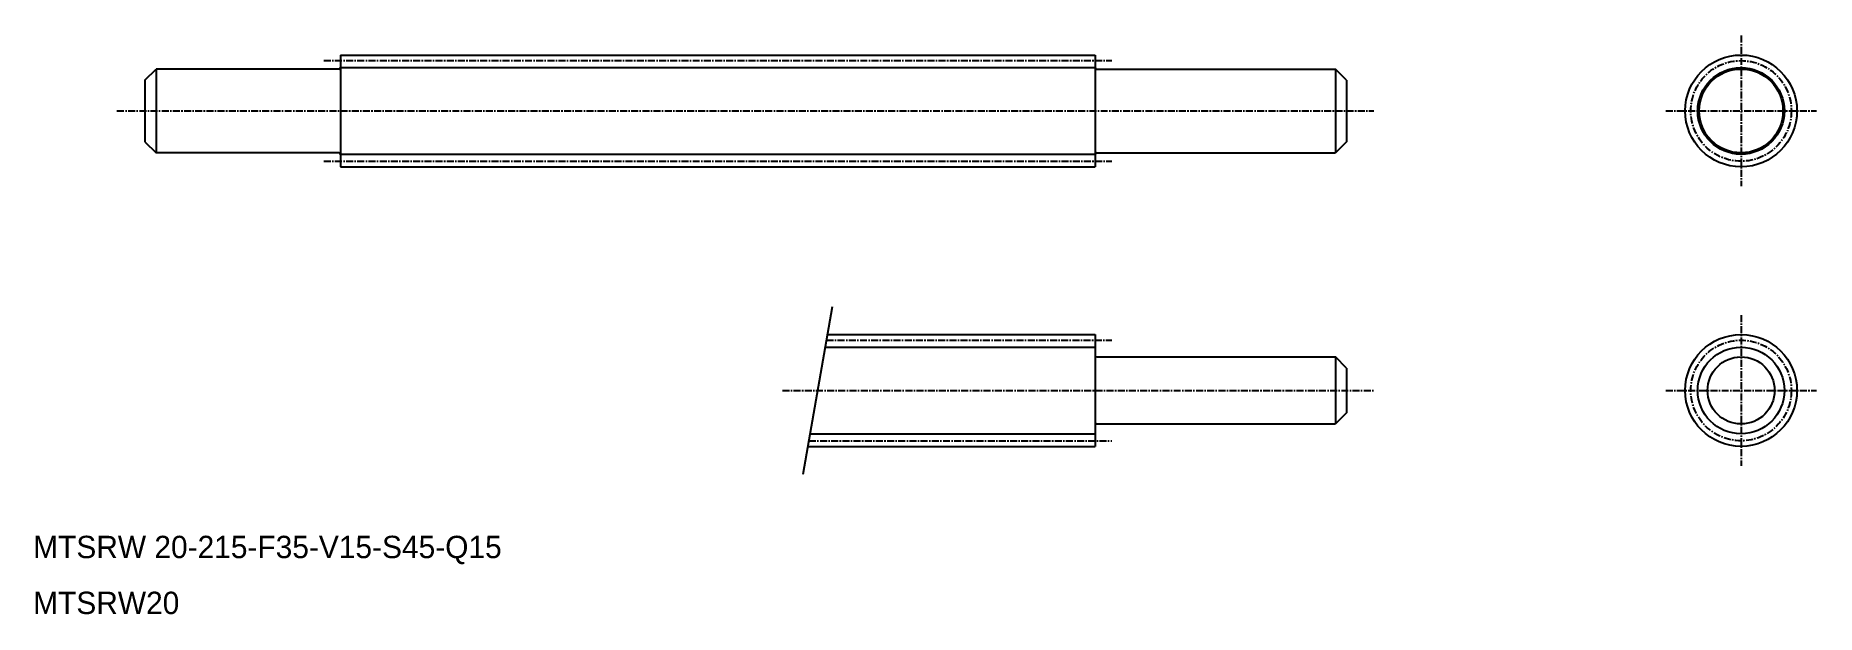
# Model space of a CAD drawing. Extents: x 10 to 329, y 10 to 113.
import ezdxf

# ---------------------------------------------------------------- set-up
doc = ezdxf.new("R2010")
doc.units = 0
doc.linetypes.add('CENTER', pattern=[2, 1.25, -0.25, 0.25, -0.25])
doc.linetypes.add('PHANTOM', pattern=[63.5, 31.75, -6.35, 6.35, -6.35, 6.35, -6.35])
doc.layers.get('0').update_dxf_attribs({"linetype": 'CONTINUOUS'})
doc.layers.add('CENTER', color=1, linetype='CENTER')

msp = doc.modelspace()

# ---------------------------------------------------------------- linework, layer by layer
at = {"color": 7, "linetype": 'CONTINUOUS'}
for p, q in [((65, 110), (200, 110)), ((65, 110), (65, 90)), ((200, 110), (200, 90)), ((30, 105.5), (32, 107.5)), ((30, 105.5), (30, 94.5)), ((64.7, 107.5), (32, 107.5)), ((32, 107.5), (32, 92.5)), ((200.3, 107.5), (243, 107.5)), ((243, 107.5), (243, 92.5)), ((245, 105.5), (243, 107.5)), ((245, 105.5), (245, 94.5)), ((30, 94.5), (32, 92.5)), ((64.7, 92.5), (32, 92.5)), ((200.3, 92.5), (243, 92.5)), ((245, 94.5), (243, 92.5)), ((65, 90), (200, 90)), ((85.38, 90), (85.38, 90)), ((105.75, 90), (105.75, 90)), ((152.11, 60), (200, 60)), ((200, 60), (200, 40)), ((200.3, 56), (243, 56)), ((243, 56), (243, 44)), ((245, 54), (243, 56)), ((245, 54), (245, 46)), ((245, 46), (243, 44)), ((200.3, 44), (243, 44)), ((148.61, 40), (200, 40))]:
    msp.add_line(p, q, dxfattribs=at)
at = {"color": 3, "linetype": 'CONTINUOUS'}
for p, q in [((65, 107.75), (200, 107.75)), ((65, 92.25), (200, 92.25)), ((151.72, 57.75), (200, 57.75)), ((149.01, 42.25), (200, 42.25))]:
    msp.add_line(p, q, dxfattribs=at)
at = {"color": 3, "linetype": 'PHANTOM'}
msp.add_line((147.74, 35), (152.99, 65), dxfattribs=at)
at = {"color": 7, "linetype": 'CONTINUOUS'}
for centre, radius in [((315.58, 100), 10), ((315.58, 100), 7.5), ((315.58, 50), 10), ((315.58, 50), 6)]:
    msp.add_circle(centre, radius, dxfattribs=at)
at = {"color": 3, "linetype": 'CONTINUOUS'}
for centre in [(315.58, 100), (315.58, 50)]:
    msp.add_circle(centre, 7.75, dxfattribs=at)
at = {"color": 7, "linetype": 'CONTINUOUS'}
for centre, start, end in [((64.7, 107.8), 270, 360), ((200.3, 107.8), 180, 270), ((64.7, 92.2), 0, 90), ((200.3, 92.2), 90, 180), ((200.3, 56.3), 180, 270), ((200.3, 43.7), 90, 180)]:
    msp.add_arc(centre, 0.3, start, end, dxfattribs=at)
at = {"layer": 'CENTER', "color": 1, "linetype": 'CENTER'}
for p, q in [((315.58, 113.47), (315.58, 86.53)), ((62, 109), (203, 109)), ((25, 100), (249.9, 100)), ((302.11, 100), (329.05, 100)), ((62, 91), (203, 91)), ((315.58, 63.47), (315.58, 36.53)), ((151.94, 59), (203, 59)), ((144.06, 50), (249.9, 50)), ((302.11, 50), (329.05, 50)), ((148.79, 41), (203, 41))]:
    msp.add_line(p, q, dxfattribs=at)
for centre in [(315.58, 100), (315.58, 50)]:
    msp.add_circle(centre, 9, dxfattribs=at)

# ---------------------------------------------------------------- texts
at = {"color": 7, "linetype": 'CONTINUOUS'}
for s, p in [('MTSRW 20-215-F35-V15-S45-Q15', (10, 20)), ('MTSRW20', (10, 10))]:
    msp.add_text(s, height=4, dxfattribs=at).set_placement(p)

doc.saveas('drawing.dxf')
